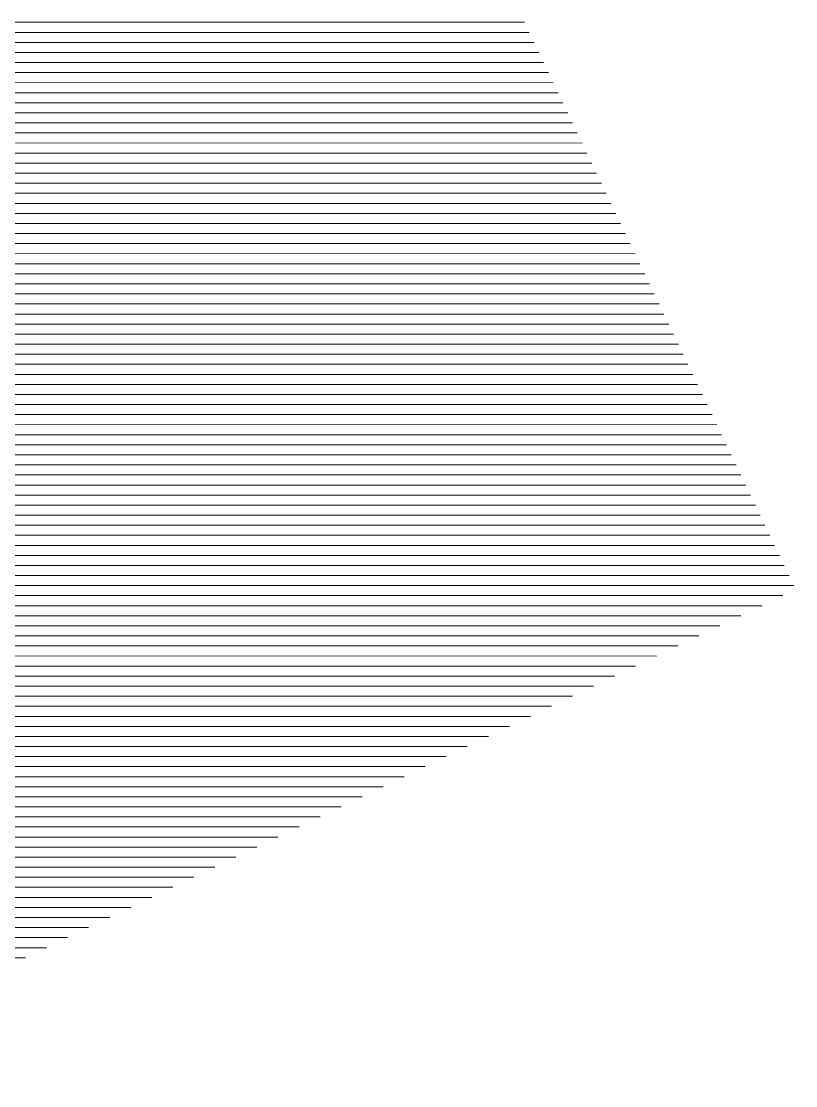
# Model space of a CAD drawing. Header units: metres. Extents: x 679304 to 680626, y 2747329 to 2750056.
# Drawn here: x 679481.92 to 679483.752, y 2747428.636 to 2747431.156 of the extents above; entities that cross this region are included whole.
import ezdxf

# ---------------------------------------------------------------- set-up
doc = ezdxf.new("R2010")
doc.units = ezdxf.units.M
doc.layers.add('3-TR terra compactada', color=45, linetype='Continuous', lineweight=0)

# ---------------------------------------------------------------- blocks, each defined once
blk = doc.blocks.new('Long Section P3')
at = {"layer": '3-TR terra compactada'}
h = blk.add_hatch(dxfattribs=at)
h.set_pattern_fill('LINE', color=256, scale=0.0075, angle=-115.557546249365, style=0)
h.set_pattern_definition([(244.4424537506349, (0, 2.328306e-10), (0.0214825048843796, -0.0102731270868518), [])])
h.paths.add_polyline_path([(21.2062756465748, 0.8865808742120862), (20.83054227521643, 0.2357915844768286), (15.68991379067302, 0.2357915849424899), (15.3597911875695, -0.3359975351486355), (10.27471554419026, -0.3359909378923476), (9.89259118726477, -0.9077734595630317), (4.270151617005467, -0.9077734604943543), (4.270151616539806, 1.006281063659116), (3.921244190540164, 1.006281063891947), (2.121245155576616, 0.4349742957856506), (2.121245155576616, -0.1980202572885901), (1.170754761435091, -0.1980202568229288), (1.170754756778478, 0.1844504361506551), (0.8449240075424314, 0.1870725806802511), (-1, 0.2227650315035134), (-1.000000000931322, -2.499999999301508), (33.51064929459244, -2.499999999534338), (33.51064929412678, 2.45641784905456), (28.92329469230026, 2.376082728151232), (28.92329469747826, 1.537370169302448), (26.17621750343576, 1.537370156729593), (25.80048412829638, 0.8865808739792554)])

msp = doc.modelspace()

# ---------------------------------------------------------------- block references
at = {"rotation": 115.5575828873879}
msp.add_blockref('Long Section P3', (679481.0655621624, 2747429.634421171), dxfattribs=at)

doc.saveas('drawing.dxf')
